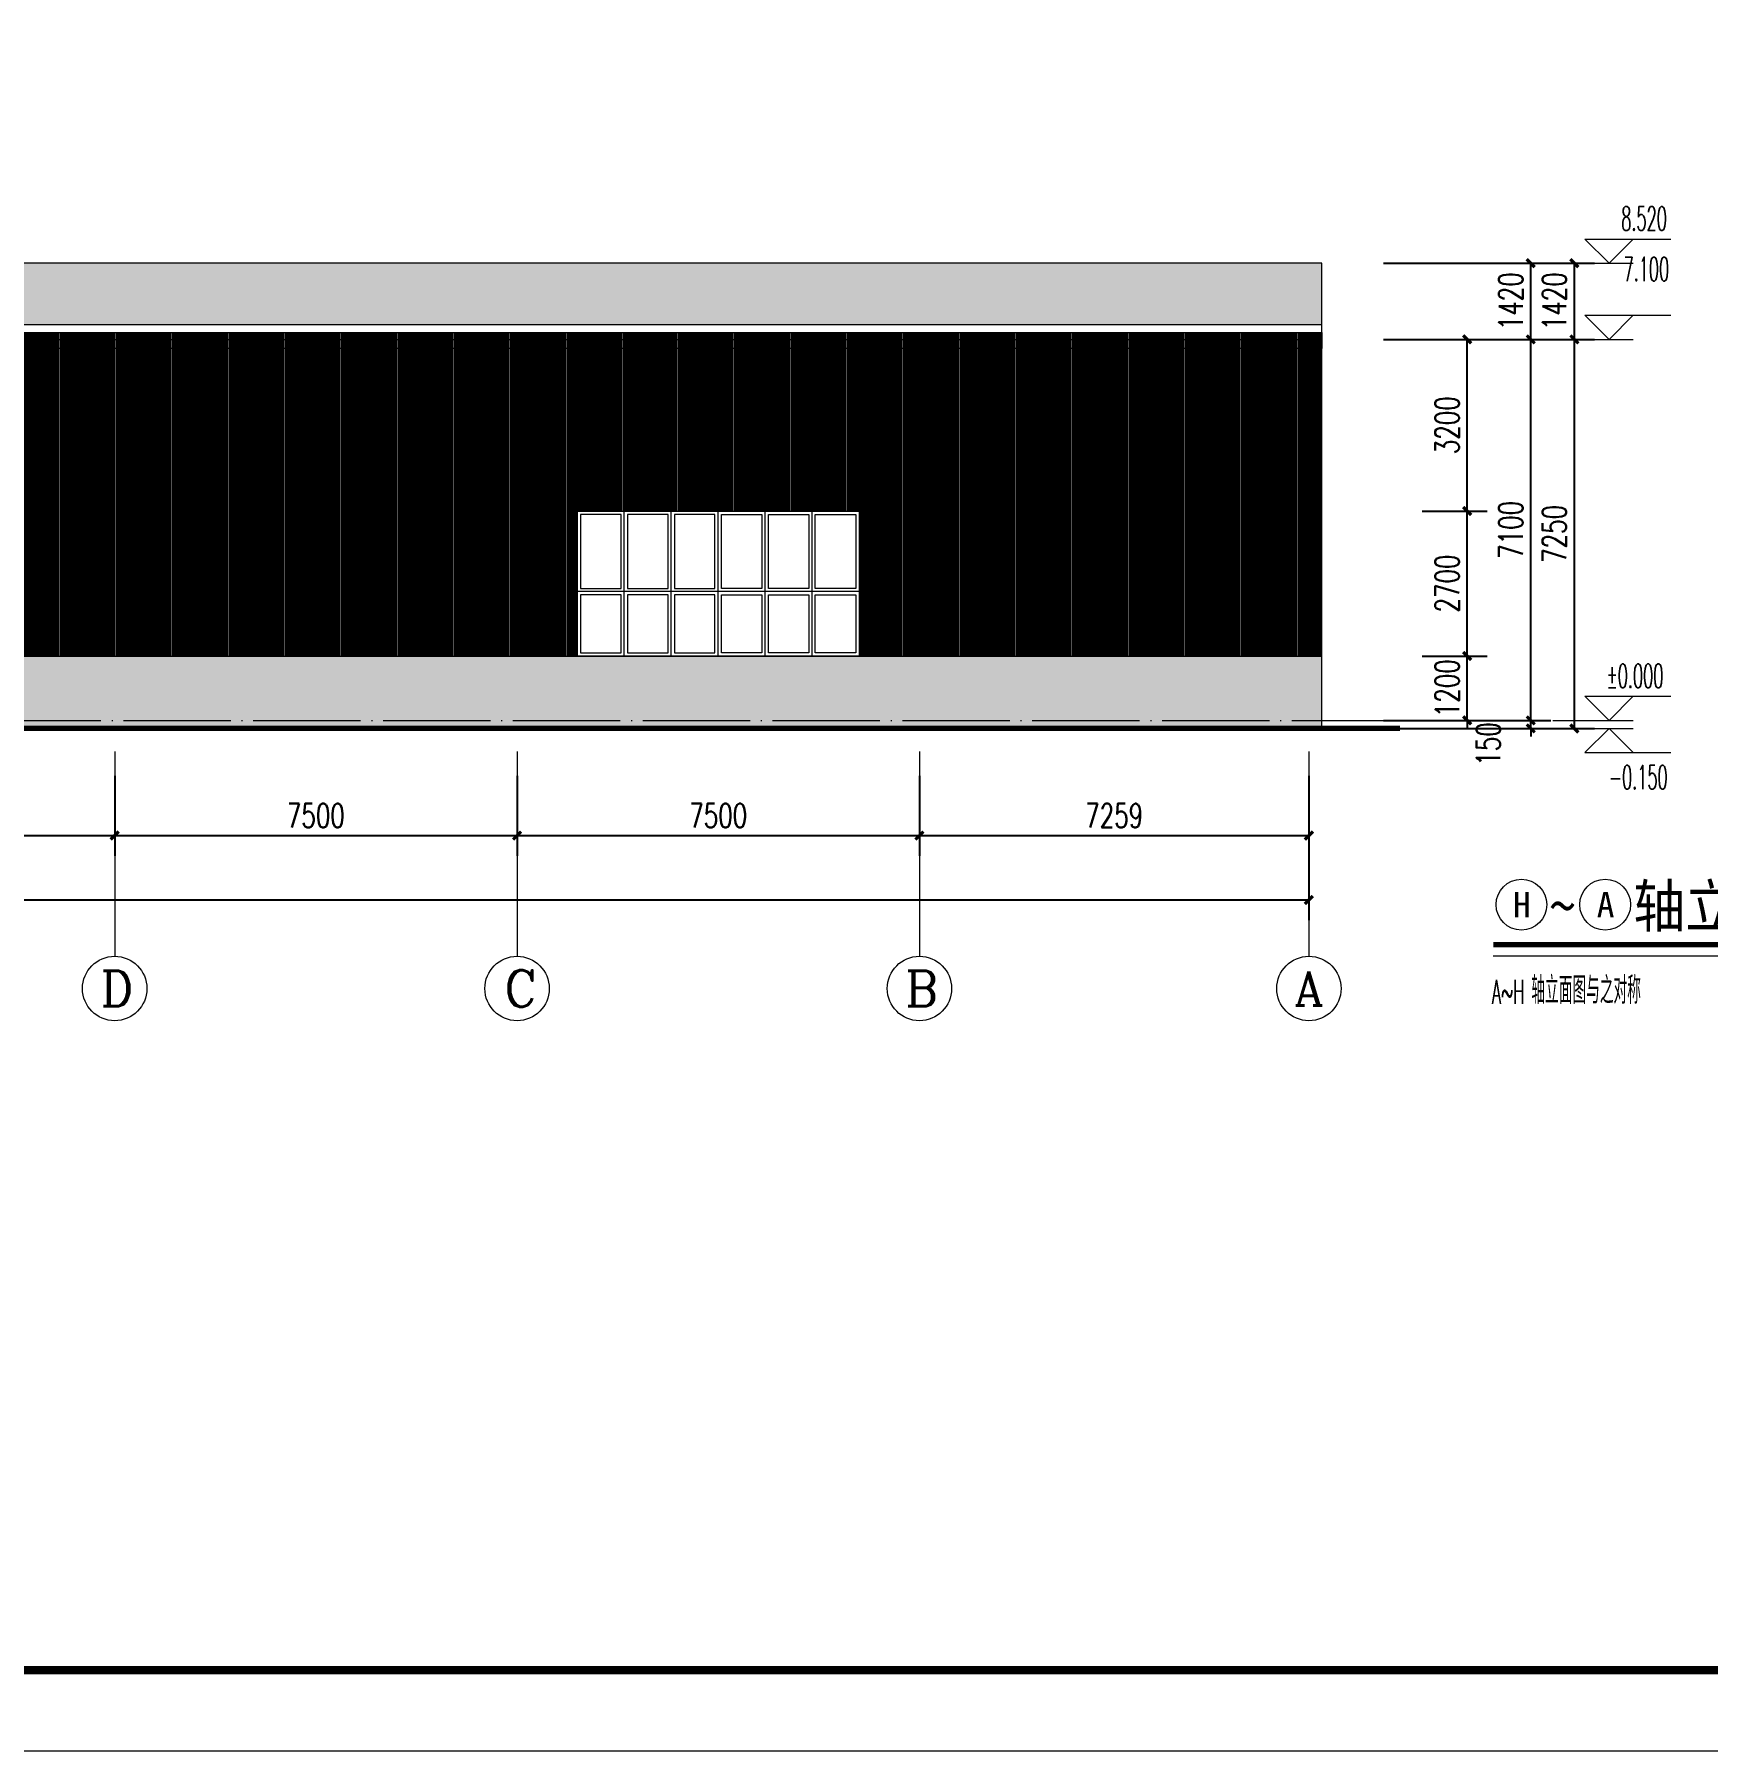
# Model space of a CAD drawing. Header units: inches. Extents: x -3733042 to -3643265, y 623859 to 997713.
# Drawn here: x -3690204 to -3659014, y 637713 to 669694 of the extents above; entities that cross this region are included whole.
import ezdxf

# ---------------------------------------------------------------- set-up
doc = ezdxf.new("R2010")
doc.units = ezdxf.units.IN
doc.header["$LTSCALE"] = 1000
doc.header["$MEASUREMENT"] = 0
doc.linetypes.add('DASH', pattern=[0.35, 0.25, -0.1])
doc.linetypes.add('DOTE', pattern=[2.42, 2, -0.2, 0.02, -0.2])
doc.layers.get('0').update_dxf_attribs({"lineweight": 18})
for name, color, linetype, lineweight in [('AXIS', 30, 'Continuous', 18), ('AXIS_TEXT', 7, 'Continuous', 18), ('DIM_ELEV', 3, 'Continuous', 18), ('DIM_LEAD', 3, 'Continuous', 18), ('DIM_SYMB', 3, 'Continuous', 18), ('DOTE', 14, 'DOTE', 18), ('PUB_DIM', 3, 'Continuous', 18), ('PUB_TEXT', 7, 'Continuous', 18), ('PUB_TITLE', 153, 'Continuous', 18), ('SURFACE', 255, 'Continuous', 18), ('WINDOW', 4, 'Continuous', 18), ('填充', 8, 'Continuous', 18)]:
    doc.layers.add(name, color=color, linetype=linetype, lineweight=lineweight)
doc.styles.add('_TCH_AXIS', font='complex.shx', dxfattribs={"bigfont": 'gbcbig.shx'})
doc.styles.add('_TCH_DIM', font='simplex.shx', dxfattribs={"width": 0.7, "bigfont": 'gbcbig.shx'})
doc.styles.add('_TCH_DIM_T3', font='simplex.shx', dxfattribs={"width": 0.705882, "bigfont": 'gbcbig.shx'})
doc.styles.add('COMPLEX', font='complex.shx')
doc.styles.add('HT', font='simhei.ttf', dxfattribs={"width": 0.9})
doc.dimstyles.new('_TCH_ARCH&&150', dxfattribs={"dimtxt": 446.25, "dimasz": 150, "dimexe": 375, "dimexo": 450, "dimgap": 150, "dimtad": 1, "dimdec": 0, "dimzin": 0, "dimdsep": 46, "dimtxsty": '_TCH_DIM_T3', "dimblk": 'ARCHTICK', "dimcen": 0.09, "dimdle": 300, "dimclrt": 7, "dimazin": 2, "dimtfac": 1, "dimtdec": 0, "dimtix": 1, "dimtmove": 2, "dimatfit": 3, "dimfxl": 1, "dimtolj": 1, "dimarcsym": 0})

# ---------------------------------------------------------------- blocks, each defined once
blk = doc.blocks.new('_ArchTick_2')
at = {"color": 0, "linetype": 'ByBlock'}
blk.add_lwpolyline([(-0.5, -0.5, 0.4, 0.4, 0), (0.5, 0.5, 0.4, 0.4, 0)], format="xyseb", dxfattribs=at)
blk = doc.blocks.new('*X249')
at = {"layer": 'AXIS', "color": 0, "lineweight": -2, "transparency": 16777216}
for p, q in [((-3673706, 655879), (-3673706, 654389)), ((-3666447, 655879), (-3666447, 654389)), ((-3673706, 654764), (-3666447, 654764))]:
    blk.add_line(p, q, dxfattribs=at)
at = {"layer": 'AXIS', "color": 0, "lineweight": -2, "transparency": 16777216, "xscale": 150, "yscale": 150, "zscale": 150, "rotation": 180}
blk.add_blockref('_ArchTick_2', (-3673706, 654764), dxfattribs=at)
at = {"layer": 'AXIS', "color": 0, "lineweight": -2, "transparency": 16777216, "xscale": 150, "yscale": 150, "zscale": 150}
blk.add_blockref('_ArchTick_2', (-3666447, 654764), dxfattribs=at)
at = {"layer": 'AXIS', "color": 7, "transparency": 16777216, "insert": (-3670076, 655137), "char_height": 446.2, "width": 1620, "attachment_point": 5, "style": '_TCH_DIM_T3'}
blk.add_mtext('7259', dxfattribs=at)
blk = doc.blocks.new('_ARCHTICK')
at = {"color": 0, "linetype": 'ByBlock', "const_width": 0.4}
blk.add_lwpolyline([(-0.5, -0.5), (0.5, 0.5)], dxfattribs=at)
blk = doc.blocks.new('*X250')
at = {"layer": 'AXIS', "color": 0, "lineweight": -2, "transparency": 16777216}
for p, q in [((-3681206, 655879), (-3681206, 654389)), ((-3673706, 655879), (-3673706, 654389)), ((-3681206, 654764), (-3673706, 654764))]:
    blk.add_line(p, q, dxfattribs=at)
at = {"layer": 'AXIS', "color": 0, "lineweight": -2, "transparency": 16777216, "xscale": 150, "yscale": 150, "zscale": 150, "rotation": 180}
blk.add_blockref('_ArchTick_2', (-3681206, 654764), dxfattribs=at)
at = {"layer": 'AXIS', "color": 0, "lineweight": -2, "transparency": 16777216, "xscale": 150, "yscale": 150, "zscale": 150}
blk.add_blockref('_ArchTick_2', (-3673706, 654764), dxfattribs=at)
at = {"layer": 'AXIS', "color": 7, "transparency": 16777216, "insert": (-3677456, 655137), "char_height": 446.2, "width": 1620, "attachment_point": 5, "style": '_TCH_DIM_T3'}
blk.add_mtext('7500', dxfattribs=at)
blk = doc.blocks.new('*X251')
at = {"layer": 'AXIS', "color": 0, "lineweight": -2, "transparency": 16777216}
for p, q in [((-3688706, 655879), (-3688706, 654389)), ((-3681206, 655879), (-3681206, 654389)), ((-3688706, 654764), (-3681206, 654764))]:
    blk.add_line(p, q, dxfattribs=at)
at = {"layer": 'AXIS', "color": 0, "lineweight": -2, "transparency": 16777216, "xscale": 150, "yscale": 150, "zscale": 150, "rotation": 180}
blk.add_blockref('_ArchTick_2', (-3688706, 654764), dxfattribs=at)
at = {"layer": 'AXIS', "color": 0, "lineweight": -2, "transparency": 16777216, "xscale": 150, "yscale": 150, "zscale": 150}
blk.add_blockref('_ArchTick_2', (-3681206, 654764), dxfattribs=at)
at = {"layer": 'AXIS', "color": 7, "transparency": 16777216, "insert": (-3684956, 655137), "char_height": 446.2, "width": 1620, "attachment_point": 5, "style": '_TCH_DIM_T3'}
blk.add_mtext('7500', dxfattribs=at)
blk = doc.blocks.new('*X252')
at = {"layer": 'AXIS', "color": 0, "lineweight": -2, "transparency": 16777216}
for p, q in [((-3695706, 655879), (-3695706, 654389)), ((-3688706, 655879), (-3688706, 654389)), ((-3695706, 654764), (-3688706, 654764))]:
    blk.add_line(p, q, dxfattribs=at)
at = {"layer": 'AXIS', "color": 0, "lineweight": -2, "transparency": 16777216, "xscale": 150, "yscale": 150, "zscale": 150, "rotation": 180}
blk.add_blockref('_ArchTick_2', (-3695706, 654764), dxfattribs=at)
at = {"layer": 'AXIS', "color": 0, "lineweight": -2, "transparency": 16777216, "xscale": 150, "yscale": 150, "zscale": 150}
blk.add_blockref('_ArchTick_2', (-3688706, 654764), dxfattribs=at)
at = {"layer": 'AXIS', "color": 7, "transparency": 16777216, "insert": (-3692206, 655137), "char_height": 446.2, "width": 1665, "attachment_point": 5, "style": '_TCH_DIM_T3'}
blk.add_mtext('7000', dxfattribs=at)
blk = doc.blocks.new('*X256')
at = {"layer": 'AXIS', "color": 0, "lineweight": -2, "transparency": 16777216}
for p, q in [((-3717966, 655879), (-3717966, 653189)), ((-3666447, 655879), (-3666447, 653189)), ((-3717966, 653564), (-3666447, 653564))]:
    blk.add_line(p, q, dxfattribs=at)
at = {"layer": 'AXIS', "color": 0, "lineweight": -2, "transparency": 16777216, "xscale": 150, "yscale": 150, "zscale": 150, "rotation": 180}
blk.add_blockref('_ArchTick_2', (-3717966, 653564), dxfattribs=at)
at = {"layer": 'AXIS', "color": 0, "lineweight": -2, "transparency": 16777216, "xscale": 150, "yscale": 150, "zscale": 150}
blk.add_blockref('_ArchTick_2', (-3666447, 653564), dxfattribs=at)
at = {"layer": 'AXIS', "color": 7, "transparency": 16777216, "insert": (-3692206, 653937), "char_height": 446.2, "width": 1755, "attachment_point": 5, "style": '_TCH_DIM_T3'}
blk.add_mtext('51519', dxfattribs=at)
blk = doc.blocks.new('*X265')
at = {"layer": 'PUB_DIM', "color": 0, "lineweight": -2, "transparency": 16777216}
for p, q in [((-3663497, 658110), (-3663497, 658260)), ((-3664337, 658110), (-3663122, 658110)), ((-3663497, 656910), (-3663497, 658110)), ((-3664337, 656910), (-3663122, 656910)), ((-3663497, 656910), (-3663497, 656760))]:
    blk.add_line(p, q, dxfattribs=at)
at = {"layer": 'PUB_DIM', "color": 0, "lineweight": -2, "transparency": 16777216, "xscale": 150, "yscale": 150, "zscale": 150}
for p, rotation in [((-3663497, 658110), 270), ((-3663497, 656910), 90)]:
    blk.add_blockref('_ArchTick_2', p, dxfattribs=dict(at, rotation=rotation))
at = {"layer": 'PUB_DIM', "color": 7, "transparency": 16777216, "insert": (-3663870, 657510), "char_height": 446.2, "width": 1530, "attachment_point": 5, "rotation": 90, "style": '_TCH_DIM_T3'}
blk.add_mtext('1200', dxfattribs=at)
blk = doc.blocks.new('*X266')
at = {"layer": 'PUB_DIM', "color": 0, "lineweight": -2, "transparency": 16777216}
for p, q in [((-3664337, 660810), (-3663122, 660810)), ((-3663497, 658110), (-3663497, 660810)), ((-3664337, 658110), (-3663122, 658110))]:
    blk.add_line(p, q, dxfattribs=at)
at = {"layer": 'PUB_DIM', "color": 0, "lineweight": -2, "transparency": 16777216, "xscale": 150, "yscale": 150, "zscale": 150}
for p, rotation in [((-3663497, 660810), 90), ((-3663497, 658110), 270)]:
    blk.add_blockref('_ArchTick_2', p, dxfattribs=dict(at, rotation=rotation))
at = {"layer": 'PUB_DIM', "color": 7, "transparency": 16777216, "insert": (-3663870, 659460), "char_height": 446.2, "width": 1665, "attachment_point": 5, "rotation": 90, "style": '_TCH_DIM_T3'}
blk.add_mtext('2700', dxfattribs=at)
blk = doc.blocks.new('*X267')
at = {"layer": 'PUB_DIM', "color": 0, "lineweight": -2, "transparency": 16777216}
for p, q in [((-3664337, 664010), (-3663122, 664010)), ((-3663497, 660810), (-3663497, 664010)), ((-3664337, 660810), (-3663122, 660810))]:
    blk.add_line(p, q, dxfattribs=at)
at = {"layer": 'PUB_DIM', "color": 0, "lineweight": -2, "transparency": 16777216, "xscale": 150, "yscale": 150, "zscale": 150}
for p, rotation in [((-3663497, 664010), 90), ((-3663497, 660810), 270)]:
    blk.add_blockref('_ArchTick_2', p, dxfattribs=dict(at, rotation=rotation))
at = {"layer": 'PUB_DIM', "color": 7, "transparency": 16777216, "insert": (-3663870, 662410), "char_height": 446.2, "width": 1620, "attachment_point": 5, "rotation": 90, "style": '_TCH_DIM_T3'}
blk.add_mtext('3200', dxfattribs=at)
blk = doc.blocks.new('*X268')
at = {"layer": 'PUB_DIM', "color": 0, "lineweight": -2, "transparency": 16777216}
for p, q in [((-3665057, 656910), (-3661937, 656910)), ((-3662312, 656910), (-3662312, 657060)), ((-3662312, 656760), (-3662312, 656910)), ((-3665057, 656760), (-3661937, 656760)), ((-3662312, 656760), (-3662312, 656610))]:
    blk.add_line(p, q, dxfattribs=at)
at = {"layer": 'PUB_DIM', "color": 0, "lineweight": -2, "transparency": 16777216, "xscale": 150, "yscale": 150, "zscale": 150}
for p, rotation in [((-3662312, 656910), 270), ((-3662312, 656760), 90)]:
    blk.add_blockref('_ArchTick_2', p, dxfattribs=dict(at, rotation=rotation))
at = {"layer": 'PUB_DIM', "color": 7, "transparency": 16777216, "insert": (-3663102, 656471), "char_height": 446.2, "width": 1035, "attachment_point": 5, "rotation": 90, "style": '_TCH_DIM_T3'}
blk.add_mtext('150', dxfattribs=at)
blk = doc.blocks.new('*X269')
at = {"layer": 'PUB_DIM', "color": 0, "lineweight": -2, "transparency": 16777216}
for p, q in [((-3665057, 664010), (-3661937, 664010)), ((-3662312, 656910), (-3662312, 664010)), ((-3665057, 656910), (-3661937, 656910))]:
    blk.add_line(p, q, dxfattribs=at)
at = {"layer": 'PUB_DIM', "color": 0, "lineweight": -2, "transparency": 16777216, "xscale": 150, "yscale": 150, "zscale": 150}
for p, rotation in [((-3662312, 664010), 90), ((-3662312, 656910), 270)]:
    blk.add_blockref('_ArchTick_2', p, dxfattribs=dict(at, rotation=rotation))
at = {"layer": 'PUB_DIM', "color": 7, "transparency": 16777216, "insert": (-3662685, 660460), "char_height": 446.2, "width": 1530, "attachment_point": 5, "rotation": 90, "style": '_TCH_DIM_T3'}
blk.add_mtext('7100', dxfattribs=at)
blk = doc.blocks.new('*X270')
at = {"layer": 'PUB_DIM', "color": 0, "lineweight": -2, "transparency": 16777216}
for p, q in [((-3665057, 665430), (-3661937, 665430)), ((-3662312, 664010), (-3662312, 665430)), ((-3665057, 664010), (-3661937, 664010))]:
    blk.add_line(p, q, dxfattribs=at)
at = {"layer": 'PUB_DIM', "color": 0, "lineweight": -2, "transparency": 16777216, "xscale": 150, "yscale": 150, "zscale": 150}
for p, rotation in [((-3662312, 665430), 90), ((-3662312, 664010), 270)]:
    blk.add_blockref('_ArchTick_2', p, dxfattribs=dict(at, rotation=rotation))
at = {"layer": 'PUB_DIM', "color": 7, "transparency": 16777216, "insert": (-3662685, 664720), "char_height": 446.2, "width": 1530, "attachment_point": 5, "rotation": 90, "style": '_TCH_DIM_T3'}
blk.add_mtext('1420', dxfattribs=at)
blk = doc.blocks.new('*X271')
at = {"layer": 'PUB_DIM', "color": 0, "lineweight": -2, "transparency": 16777216}
for p, q in [((-3665057, 665430), (-3661124, 665430)), ((-3661499, 664010), (-3661499, 665430)), ((-3665057, 664010), (-3661124, 664010))]:
    blk.add_line(p, q, dxfattribs=at)
at = {"layer": 'PUB_DIM', "color": 0, "lineweight": -2, "transparency": 16777216, "xscale": 150, "yscale": 150, "zscale": 150}
for p, rotation in [((-3661499, 665430), 90), ((-3661499, 664010), 270)]:
    blk.add_blockref('_ArchTick_2', p, dxfattribs=dict(at, rotation=rotation))
at = {"layer": 'PUB_DIM', "color": 7, "transparency": 16777216, "insert": (-3661872, 664720), "char_height": 446.2, "width": 1530, "attachment_point": 5, "rotation": 90, "style": '_TCH_DIM_T3'}
blk.add_mtext('1420', dxfattribs=at)
blk = doc.blocks.new('*X272')
at = {"layer": 'PUB_DIM', "color": 0, "lineweight": -2, "transparency": 16777216}
for p, q in [((-3665057, 664010), (-3661124, 664010)), ((-3661499, 656760), (-3661499, 664010)), ((-3665057, 656760), (-3661124, 656760))]:
    blk.add_line(p, q, dxfattribs=at)
at = {"layer": 'PUB_DIM', "color": 0, "lineweight": -2, "transparency": 16777216, "xscale": 150, "yscale": 150, "zscale": 150}
for p, rotation in [((-3661499, 664010), 90), ((-3661499, 656760), 270)]:
    blk.add_blockref('_ArchTick_2', p, dxfattribs=dict(at, rotation=rotation))
at = {"layer": 'PUB_DIM', "color": 7, "transparency": 16777216, "insert": (-3661872, 660385), "char_height": 446.2, "width": 1620, "attachment_point": 5, "rotation": 90, "style": '_TCH_DIM_T3'}
blk.add_mtext('7250', dxfattribs=at)
blk = doc.blocks.new('_AXISO')
blk.add_circle((0, 0), 0.5)
at = {"layer": 'AXIS_TEXT', "style": 'COMPLEX', "width": 1.04167}
blk.add_attdef('A', (-0.25, -0.28), '', height=0.56, dxfattribs=at)

msp = doc.modelspace()

# ---------------------------------------------------------------- hatches: boundary and pattern name
at = {"layer": '填充'}
h = msp.add_hatch(dxfattribs=at)
h.set_pattern_fill('ANSI33', color=256, scale=300, angle=45, style=0)
h.paths.add_polyline_path([(-3666206.6, 664289.7), (-3666206.6, 665429.7), (-3718206.6, 665429.7), (-3718206.6, 664289.7)], flags=0)
h = msp.add_hatch(dxfattribs=at)
h.set_pattern_fill('LINE', color=256, scale=200, angle=90, style=0)
h.paths.add_polyline_path([(-3717466.6, 664309.7), (-3666946.6, 664309.7)], flags=0)
h.paths.add_polyline_path([(-3710241.6, 662009.7), (-3703741.6, 662009.7)], flags=0)
h.paths.add_polyline_path([(-3714966.6, 659609.7), (-3717466.6, 659609.7)], flags=0)
h.paths.add_polyline_path([(-3688491.6, 662009.7), (-3681991.6, 662009.7)], flags=0)
h.paths.add_polyline_path([(-3662766.6, 659609.7), (-3660266.6, 659609.7)], flags=0)
h.paths.add_polyline_path([(-3706267.2, 658709.7), (-3708767.2, 658709.7)], flags=0)
h.paths.add_polyline_path([(-3688967.2, 661409.7), (-3688967.2, 658109.7)], flags=0)
h.paths.add_polyline_path([(-3683477.2, 658709.7), (-3683477.2, 661209.7)], flags=0)
h.paths.add_polyline_path([(-3666467.2, 658109.7), (-3663867.2, 658109.7), (-3661467.2, 658109.7), (-3660317.2, 658109.7), (-3659117.2, 658109.7), (-3666206.6, 658109.7), (-3666206.6, 664139.7), (-3718206.6, 664139.7), (-3718206.6, 658109.7), (-3714817.5, 658109.7), (-3713617.5, 658109.7), (-3712066.6, 658109.7), (-3712066.6, 660509.7), (-3712066.6, 658109.7), (-3705716.6, 658109.7), (-3703316.6, 658109.7), (-3701842.2, 658109.7), (-3696592.2, 658109.7), (-3694467.2, 658109.7), (-3688967.2, 658109.7), (-3679342.2, 658109.7), (-3674092.2, 658109.7), (-3671967.2, 658109.7)], flags=0)
h.paths.add_polyline_path([(-3666206.6, 658109.7), (-3666206.6, 659009.7)], flags=0)
h.paths.add_polyline_path([(-3680081.6, 658109.7), (-3674831.6, 658109.7), (-3674831.6, 660809.7), (-3680081.6, 660809.7)], flags=0)
h.paths.add_polyline_path([(-3709581.6, 658109.7), (-3704331.6, 658109.7), (-3704331.6, 660809.7), (-3709581.6, 660809.7)], flags=0)
h = msp.add_hatch(dxfattribs=at)
h.set_pattern_fill('BRICK', color=256, scale=150, style=0)
h.paths.add_polyline_path([(-3695491.9, 656759.7), (-3695491.9, 658109.7), (-3703348.9, 658109.7), (-3703348.9, 656759.7)], flags=0)
h.paths.add_polyline_path([(-3718206.6, 658109.7), (-3718206.6, 656759.7), (-3703348.9, 656759.7), (-3703348.9, 658109.7)], flags=0)
h.paths.add_polyline_path([(-3666206.6, 656785.1), (-3666206.6, 658109.7), (-3695491.9, 658109.7), (-3695491.9, 656759.7), (-3682241.6, 656759.7)], flags=0)

# ---------------------------------------------------------------- linework, layer by layer
at = {"layer": 'AXIS'}
for p, q in [((-3688705.9, 656329.2), (-3688705.9, 652514.2)), ((-3681205.9, 656329.2), (-3681205.9, 652514.2)), ((-3673705.9, 656329.2), (-3673705.9, 652514.2)), ((-3666446.6, 656329.2), (-3666446.6, 652514.2))]:
    msp.add_line(p, q, dxfattribs=at)
at = {"layer": 'DIM_ELEV'}
for p, q in [((-3660852, 665429.7), (-3661302, 665879.7)), ((-3661302, 665879.7), (-3659698.2, 665879.7)), ((-3660852, 665429.7), (-3660402, 665879.7)), ((-3661902, 665429.7), (-3660402, 665429.7)), ((-3660852, 664009.7), (-3661302, 664459.7)), ((-3661302, 664459.7), (-3659698.2, 664459.7)), ((-3660852, 664009.7), (-3660402, 664459.7)), ((-3661902, 664009.7), (-3660402, 664009.7)), ((-3660852, 656909.7), (-3661302, 657359.7)), ((-3661302, 657359.7), (-3659698.2, 657359.7)), ((-3660852, 656909.7), (-3660402, 657359.7)), ((-3661902, 656909.7), (-3660402, 656909.7)), ((-3661902, 656759.7), (-3660402, 656759.7)), ((-3660852, 656759.7), (-3661302, 656309.7)), ((-3660852, 656759.7), (-3660402, 656309.7)), ((-3661302, 656309.7), (-3659698.2, 656309.7))]:
    msp.add_line(p, q, dxfattribs=at)
at = {"layer": 'DIM_SYMB'}
msp.add_lwpolyline([(-3663010.3, 652731.4, 105, 105, 0), (-3653953.4, 652731.4, 105, 105, 0)], format="xyseb", dxfattribs=at)
msp.add_lwpolyline([(-3663010.3, 652521.4), (-3653953.4, 652521.4)], dxfattribs=at)
at = {"layer": 'DOTE'}
for p, q in [((-3722998.6, 664009.7), (-3666206.6, 664009.7)), ((-3722422, 656909.7), (-3662947.9, 656909.7))]:
    msp.add_line(p, q, dxfattribs=at)
at = {"layer": 'PUB_TEXT'}
for centre in [(-3662485.3, 653476.6), (-3660924.9, 653476.6)]:
    msp.add_circle(centre, 472.5, dxfattribs=at)
at = {"layer": 'PUB_TITLE'}
msp.add_lwpolyline([(-3643264.6, 637712.6), (-3643264.6, 700712.6), (-3732364.6, 700712.6), (-3732364.6, 637712.6)], close=True, dxfattribs=at)
msp.add_lwpolyline([(-3644764.6, 639212.6, 150, 150, 0), (-3644764.6, 699212.6, 150, 150, 0), (-3728614.6, 699212.6, 150, 150, 0), (-3728614.6, 639212.6, 150, 150, 0)], format="xyseb", close=True, dxfattribs=at)
msp.add_lwpolyline([(-3644764.6, 639212.6, 150, 150, 0), (-3644764.6, 699212.6, 150, 150, 0), (-3728614.6, 699212.6, 150, 150, 0), (-3728614.6, 639212.6, 150, 150, 0)], format="xyseb", close=True, dxfattribs=at)
at = {"layer": 'SURFACE', "color": 251, "linetype": 'DASH'}
for p, q in [((-3666206.6, 665429.7), (-3718206.6, 665429.7)), ((-3718206.6, 664009.7), (-3666206.6, 664009.7))]:
    msp.add_line(p, q, dxfattribs=at)
at = {"layer": 'SURFACE'}
for p, q in [((-3718206.6, 664289.7), (-3666206.6, 664289.7)), ((-3713617.5, 658109.7), (-3666206.6, 658109.7)), ((-3666467.2, 658109.7), (-3666206.6, 658109.7)), ((-3722422, 656759.7), (-3662947.9, 656759.7))]:
    msp.add_line(p, q, dxfattribs=at)
msp.add_lwpolyline([(-3666206.6, 656759.7), (-3666206.6, 665429.7), (-3718206.6, 665429.7), (-3718206.6, 656759.7)], dxfattribs=at)
for points in [[(-3718206.6, 664139.7), (-3666206.6, 664139.7), (-3666206.6, 663839.7), (-3718206.6, 663839.7)], [(-3674831.6, 658109.7), (-3680081.6, 658109.7), (-3680081.6, 660809.7), (-3674831.6, 660809.7)]]:
    msp.add_lwpolyline(points, close=True, dxfattribs=at)
msp.add_lwpolyline([(-3719356.6, 656759.7, 100, 100, 0), (-3664747.6, 656759.7, 100, 100, 0)], format="xyseb", dxfattribs=at)
at = {"layer": 'WINDOW'}
for p, q in [((-3679206.6, 658109.7), (-3679206.6, 660809.7)), ((-3678331.6, 658109.7), (-3678331.6, 660809.7)), ((-3677456.6, 658109.7), (-3677456.6, 660809.7)), ((-3676581.6, 658109.7), (-3676581.6, 660809.7)), ((-3675706.6, 658109.7), (-3675706.6, 660809.7)), ((-3674831.6, 659309.7), (-3680081.6, 659309.7))]:
    msp.add_line(p, q, dxfattribs=at)
for points in [[(-3679266.6, 659369.7), (-3679266.6, 660749.7), (-3680021.6, 660749.7), (-3680021.6, 659369.7)], [(-3678391.6, 659369.7), (-3678391.6, 660749.7), (-3679146.6, 660749.7), (-3679146.6, 659369.7)], [(-3677516.6, 659369.7), (-3677516.6, 660749.7), (-3678271.6, 660749.7), (-3678271.6, 659369.7)], [(-3677396.6, 659369.7), (-3677396.6, 660749.7), (-3676641.6, 660749.7), (-3676641.6, 659369.7)], [(-3676521.6, 659369.7), (-3676521.6, 660749.7), (-3675766.6, 660749.7), (-3675766.6, 659369.7)], [(-3675646.6, 659369.7), (-3675646.6, 660749.7), (-3674891.6, 660749.7), (-3674891.6, 659369.7)], [(-3679266.6, 658169.7), (-3679266.6, 659249.7), (-3680021.6, 659249.7), (-3680021.6, 658169.7)], [(-3678391.6, 658169.7), (-3678391.6, 659249.7), (-3679146.6, 659249.7), (-3679146.6, 658169.7)], [(-3677516.6, 658169.7), (-3677516.6, 659249.7), (-3678271.6, 659249.7), (-3678271.6, 658169.7)], [(-3677396.6, 658169.7), (-3677396.6, 659249.7), (-3676641.6, 659249.7), (-3676641.6, 658169.7)], [(-3676521.6, 658169.7), (-3676521.6, 659249.7), (-3675766.6, 659249.7), (-3675766.6, 658169.7)], [(-3675646.6, 658169.7), (-3675646.6, 659249.7), (-3674891.6, 659249.7), (-3674891.6, 658169.7)]]:
    msp.add_lwpolyline(points, close=True, dxfattribs=at)

# ---------------------------------------------------------------- block references
at = {"layer": 'AXIS'}
ref = msp.add_blockref('_AXISO', (-3688705.9, 651914.2), dxfattribs=dict(at, xscale=1200, yscale=1200, zscale=1200))
ref.add_attrib('A', 'D', (-3688970.2, 651587.8), dxfattribs={"layer": 'AXIS_TEXT', "height": 652.9, "style": '_TCH_AXIS'})
ref = msp.add_blockref('_AXISO', (-3681205.9, 651914.2), dxfattribs=dict(at, xscale=1200, yscale=1200, zscale=1200))
ref.add_attrib('A', 'C', (-3681450.1, 651572.4), dxfattribs={"layer": 'AXIS_TEXT', "height": 683.5, "style": '_TCH_AXIS'})
ref = msp.add_blockref('_AXISO', (-3673705.9, 651914.2), dxfattribs=dict(at, xscale=1200, yscale=1200, zscale=1200))
ref.add_attrib('A', 'B', (-3673970.2, 651587.8), dxfattribs={"layer": 'AXIS_TEXT', "height": 652.9, "style": '_TCH_AXIS'})
ref = msp.add_blockref('_AXISO', (-3666446.6, 651914.2), dxfattribs=dict(at, xscale=1200, yscale=1200, zscale=1200))
ref.add_attrib('A', 'A', (-3666719.9, 651595.3), dxfattribs={"layer": 'AXIS_TEXT', "height": 637.8, "style": '_TCH_AXIS'})

# ---------------------------------------------------------------- texts
at = {"layer": 'DIM_LEAD', "color": 7, "style": '_TCH_DIM'}
for s, height, width, p in [('轴立面图与之对称', 506.38, 0.7, (-3662300.2, 651628.2)), ('A~H', 446.25, 0.494118, (-3663035.2, 651628.2))]:
    msp.add_text(s, height=height, dxfattribs=dict(at, width=width)).set_placement(p)
at = {"layer": 'PUB_TEXT'}
for s, height, style, width, p in [('8.520', 446.25, '_TCH_DIM', 0.494118, (-3660625.2, 666037.2)), ('7.100', 446.25, '_TCH_DIM', 0.494118, (-3660583.2, 665097.2)), ('%%P0.000', 446.25, '_TCH_DIM', 0.494118, (-3660898.2, 657517.2)), ('-0.150', 446.25, '_TCH_DIM', 0.494118, (-3660856.2, 655627.2)), ('H', 470.2, 'HT', 1.04094, (-3662643.7, 653241.4)), ('A', 471.9, 'HT', 1.0289, (-3661082.1, 653240.6)), ('轴立面图', 788.61, 'HT', 0.9, (-3660399.9, 653056.6)), ('~', 788.6, 'HT', 0.9, (-3661960.3, 653056.6))]:
    msp.add_text(s, height=height, dxfattribs=dict(at, style=style, width=width)).set_placement(p)

# ---------------------------------------------------------------- dimensions: what is measured, and where the dimension line sits
at = {"layer": 'AXIS'}
for base, p1, p2, picture, middle in [((-3666446.6, 653564.2), (-3717965.9, 656329.2), (-3666446.6, 656329.2), '*X256', (-3692206.3, 653937.3)), ((-3688705.9, 654764.2), (-3695705.9, 656329.2), (-3688705.9, 656329.2), '*X252', (-3692205.9, 655137.3)), ((-3681205.9, 654764.2), (-3688705.9, 656329.2), (-3681205.9, 656329.2), '*X251', (-3684955.9, 655137.3)), ((-3673705.9, 654764.2), (-3681205.9, 656329.2), (-3673705.9, 656329.2), '*X250', (-3677455.9, 655137.3)), ((-3666446.6, 654764.2), (-3673705.9, 656329.2), (-3666446.6, 656329.2), '*X249', (-3670076.3, 655137.3))]:
    dim = msp.add_linear_dim(base=base, p1=p1, p2=p2, dimstyle='_TCH_ARCH&&150', override={"dimsah": 1, "dimtzin": 0}, dxfattribs=at)
    dim.commit()
    dim.dimension.update_dxf_attribs({"geometry": picture, "text_midpoint": middle})
at = {"layer": 'PUB_DIM'}
for base, p1, p2, picture, middle in [((-3662312.3, 665429.7), (-3665506.5, 664009.7), (-3665506.5, 665429.7), '*X270', (-3662685.4, 664719.7)), ((-3661499, 665429.7), (-3665506.5, 664009.7), (-3665506.5, 665429.7), '*X271', (-3661872.2, 664719.7)), ((-3662312.3, 664009.7), (-3665506.5, 656909.7), (-3665506.5, 664009.7), '*X269', (-3662685.4, 660459.7)), ((-3661499, 664009.7), (-3665506.5, 656759.7), (-3665506.5, 664009.7), '*X272', (-3661872.2, 660384.7)), ((-3663496.9, 664009.7), (-3664787.2, 660809.7), (-3664787.2, 664009.7), '*X267', (-3663870, 662409.7)), ((-3663496.9, 660809.7), (-3664787.2, 658109.7), (-3664787.2, 660809.7), '*X266', (-3663870, 659459.7)), ((-3663496.9, 658109.7), (-3664787.2, 656909.7), (-3664787.2, 658109.7), '*X265', (-3663870, 657509.7))]:
    dim = msp.add_linear_dim(base=base, p1=p1, p2=p2, angle=90, dimstyle='_TCH_ARCH&&150', override={"dimsah": 1, "dimtzin": 0}, dxfattribs=at)
    dim.commit()
    dim.dimension.update_dxf_attribs({"geometry": picture, "text_midpoint": middle})
dim = msp.add_linear_dim(base=(-3662312.3, 656909.7), p1=(-3665506.5, 656759.7), p2=(-3665506.5, 656909.7), angle=90, dimstyle='_TCH_ARCH&&150', override={"dimsah": 1, "dimtzin": 0}, dxfattribs=at)
dim.commit()
dim.dimension.update_dxf_attribs({"geometry": '*X268', "text_midpoint": (-3663102, 656470.7), "dimtype": 160})

doc.saveas('drawing.dxf')
